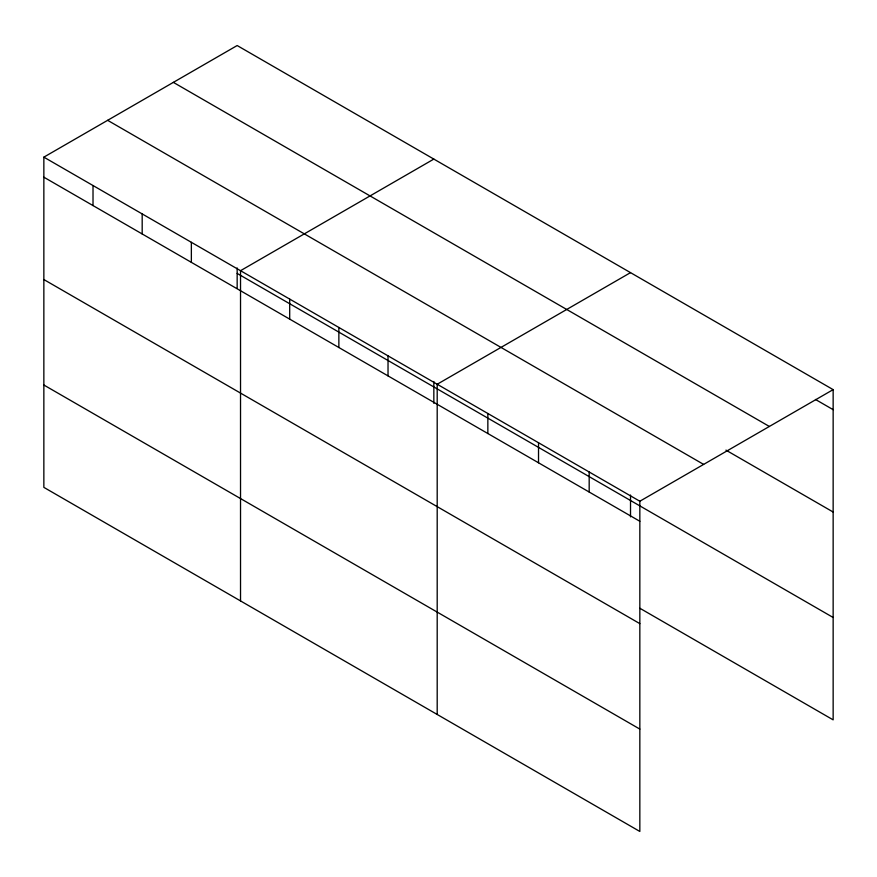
<?xml version="1.0" encoding="UTF-8"?>
<svg xmlns="http://www.w3.org/2000/svg" width="877" height="877" viewBox="0 0 877 877"><rect width="100%" height="100%" fill="white"/><g stroke="black" fill="none" stroke-linecap="round" stroke-linejoin="round"><path stroke-width="1.32" d="M639.837 623.635L639.837 501.238L43.85 157.147L43.85 487.371L639.837 831.462L639.837 623.635L43.85 279.544M639.936 608.298L833.15 719.853L833.15 389.629L237.163 45.538L43.85 157.147M433.841 159.088L240.528 270.697L240.528 600.92M630.519 272.637L437.195 384.247L437.195 714.47M639.837 501.238L833.15 389.629M815.478 399.463L833.15 409.669M173.372 82.372L769.359 426.463M725.937 450.131L833.15 512.025M107.641 120.324L703.628 464.404M237.163 273.405L833.15 617.485M43.85 177.187L639.837 521.278M43.85 385.014L639.837 729.094M630.519 495.023L630.519 516.871M589.18 471.99L589.18 492.03M538.522 442.742L538.522 462.782M487.853 413.495L487.853 433.534M433.841 381.473L433.841 403.332M388.029 355.865L388.029 375.893M338.862 327.472L338.862 347.511M289.695 299.09L289.695 319.118M237.163 267.923L237.163 288.412M191.361 242.315L191.361 262.344M142.184 213.922L142.184 233.962M93.017 185.54L93.017 205.569"/></g></svg>
